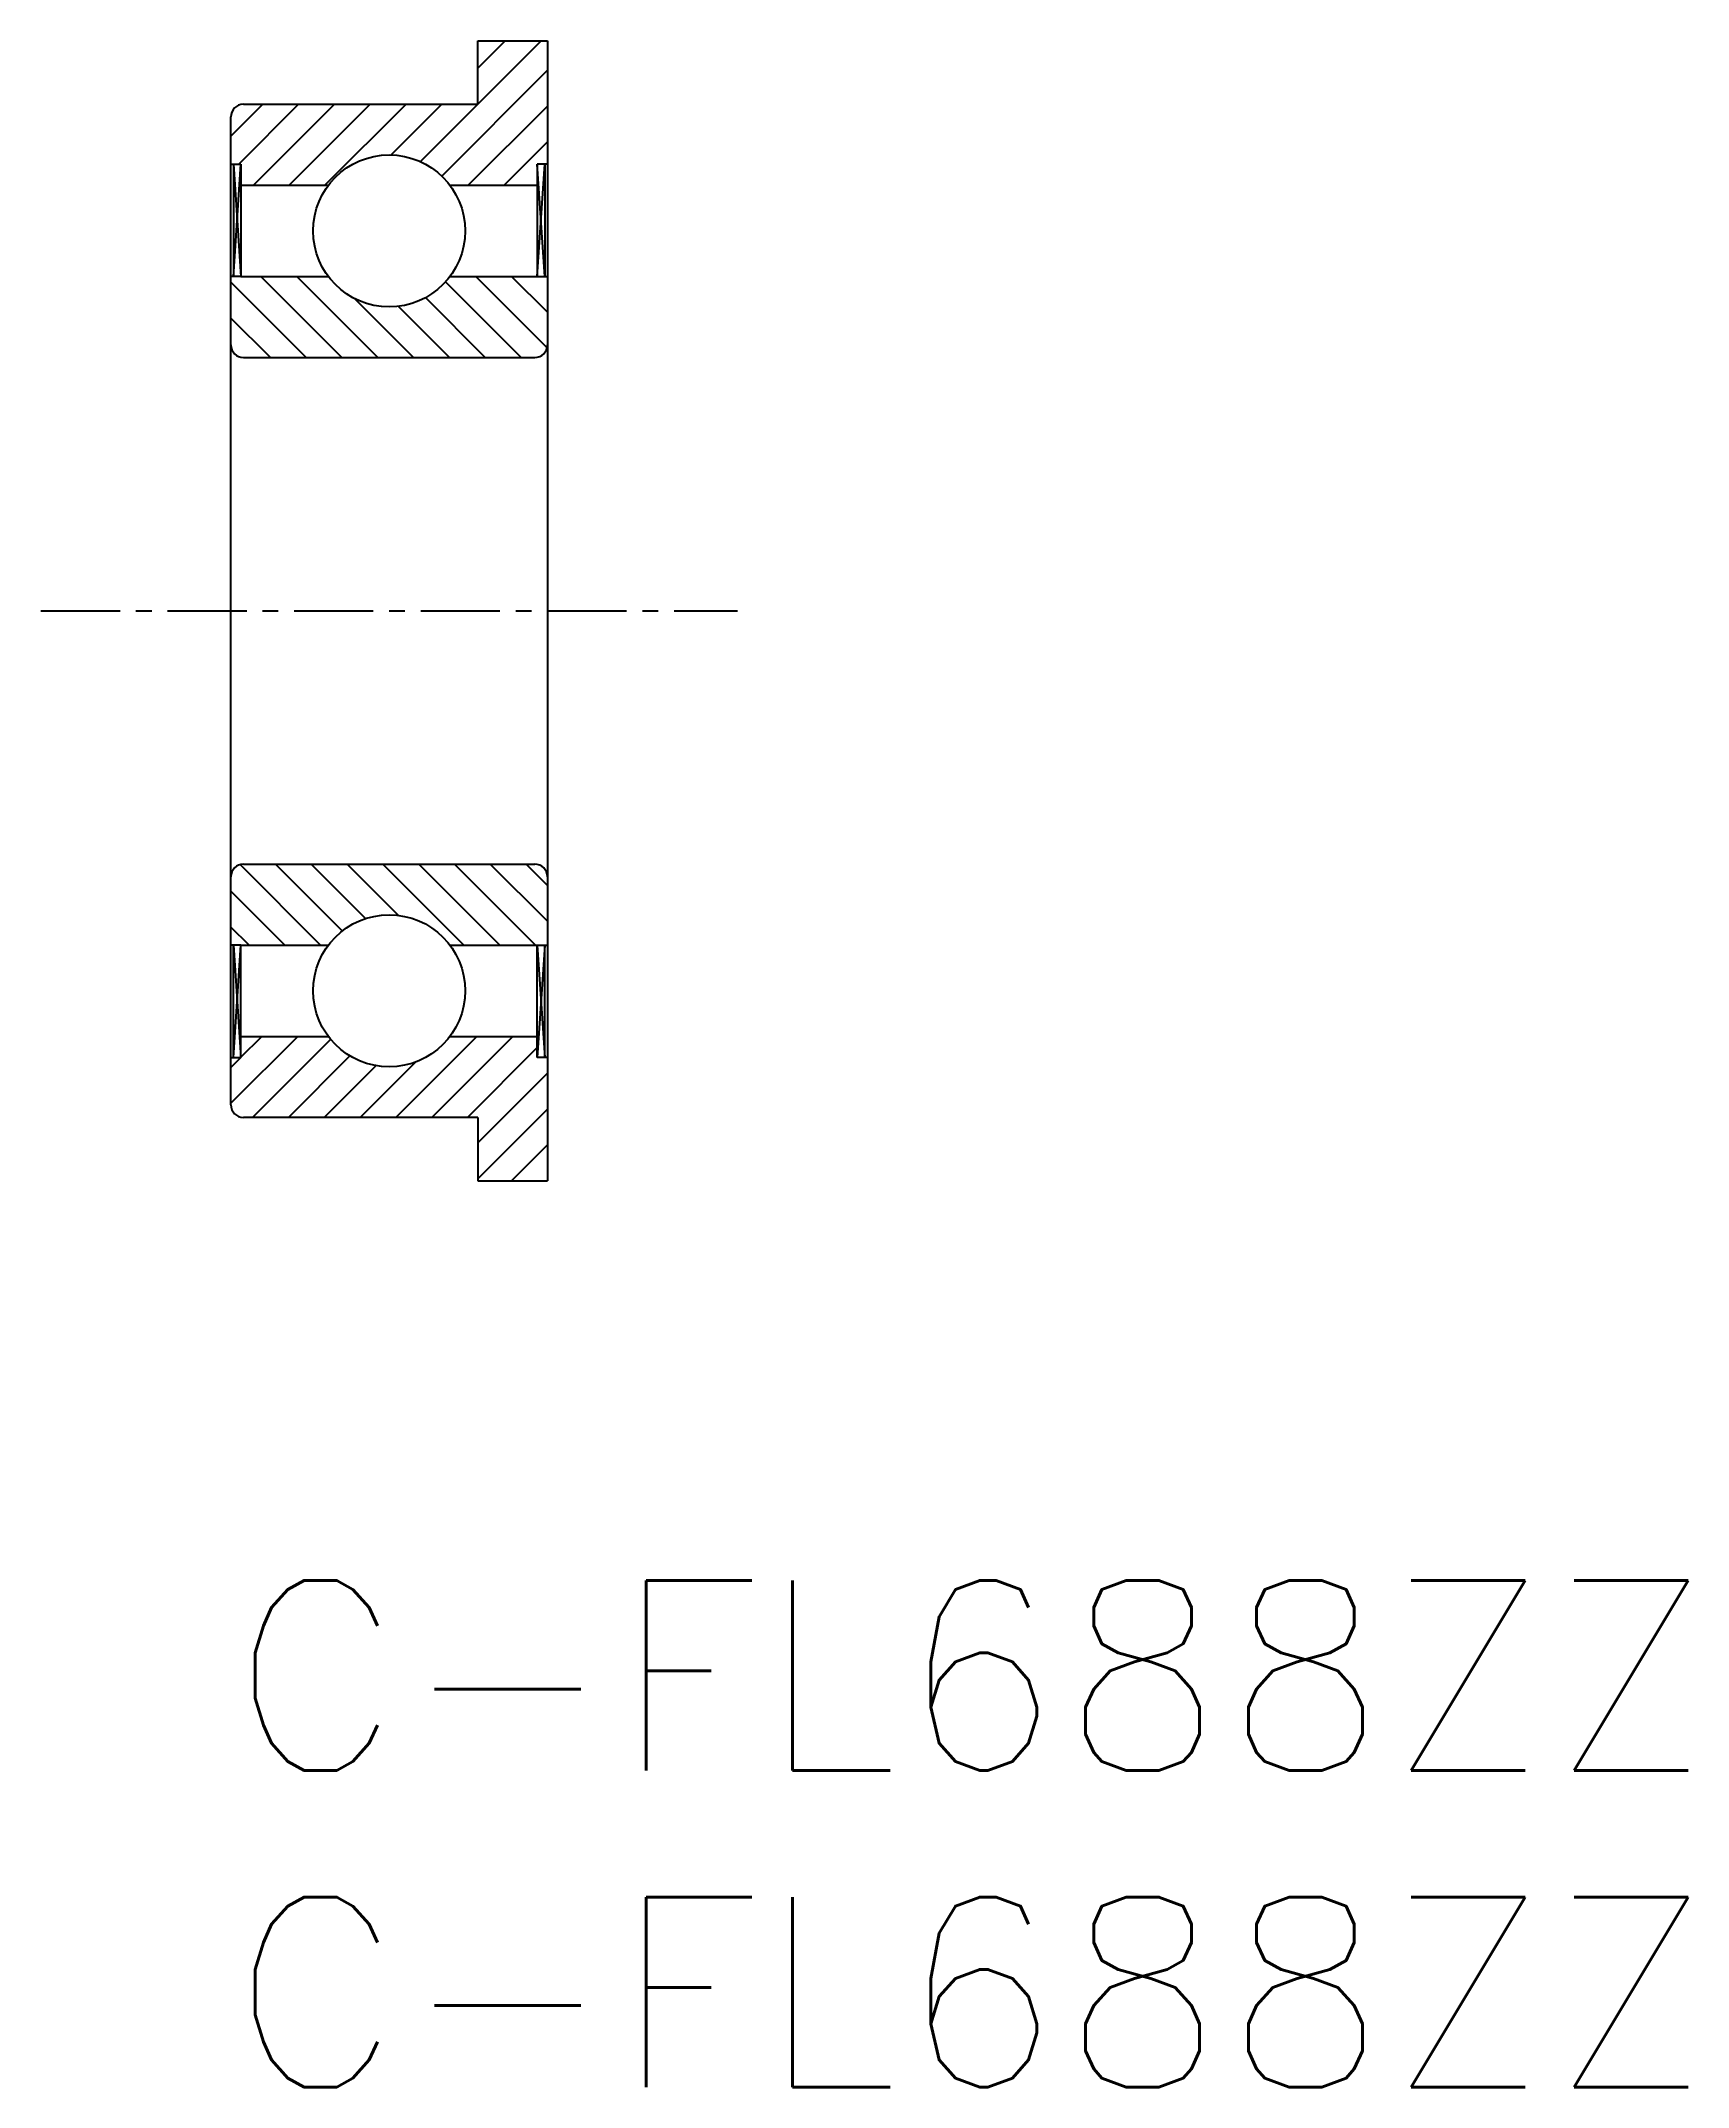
# Model space of a CAD drawing. Extents: x 44.5 to 70.5, y 36.4 to 68.7.
import ezdxf

# ---------------------------------------------------------------- set-up
doc = ezdxf.new("R2010")
doc.units = 0
doc.linetypes.add('CENTER', pattern=[2, 1.25, -0.25, 0.25, -0.25])
doc.layers.get('0').update_dxf_attribs({"linetype": 'CONTINUOUS'})
doc.layers.add('CENTER', color=1, linetype='CENTER')
doc.styles.get("Standard").update_dxf_attribs({"font": 'txt.shx', "bigfont": 'extfont.shx'})

msp = doc.modelspace()

# ---------------------------------------------------------------- linework, layer by layer
at = {"color": 7, "linetype": 'CONTINUOUS'}
for p, q in [((51.433, 68.264), (51.866, 68.696)), ((51.433, 67.698), (52.432, 68.696)), ((51.433, 67.696), (51.433, 68.696)), ((51.433, 68.696), (52.533, 68.696)), ((52.533, 68.696), (52.533, 50.696)), ((50.864, 66.563), (52.533, 68.233)), ((47.533, 67.192), (48.037, 67.696)), ((47.659, 66.752), (48.603, 67.696)), ((47.733, 67.696), (51.433, 67.696)), ((47.889, 66.416), (49.169, 67.696)), ((48.454, 66.416), (49.734, 67.696)), ((49.02, 66.416), (50.3, 67.696)), ((50.065, 66.896), (50.866, 67.696)), ((50.526, 66.791), (51.432, 67.696)), ((51.283, 66.416), (52.533, 67.667)), ((47.533, 51.896), (47.533, 67.496)), ((51.849, 66.416), (52.533, 67.101)), ((47.533, 66.752), (47.693, 66.752)), ((47.573, 64.976), (47.693, 66.752)), ((47.573, 66.752), (47.693, 64.976)), ((47.573, 66.752), (47.573, 64.976)), ((47.693, 66.752), (47.693, 64.976)), ((52.533, 66.752), (52.373, 66.752)), ((52.373, 64.976), (52.493, 66.752)), ((52.373, 66.752), (52.373, 64.976)), ((52.493, 64.976), (52.373, 66.752)), ((52.493, 66.752), (52.493, 64.976)), ((47.693, 66.416), (49.073, 66.416)), ((50.993, 66.416), (52.373, 66.416)), ((47.693, 64.976), (47.533, 64.976)), ((47.693, 64.976), (49.073, 64.976)), ((49.288, 63.696), (48.008, 64.976)), ((49.854, 63.696), (48.574, 64.976)), ((50.993, 64.976), (52.373, 64.976)), ((52.528, 63.85), (51.402, 64.976)), ((52.533, 64.411), (51.968, 64.976)), ((52.373, 64.976), (52.533, 64.976)), ((48.722, 63.696), (47.533, 64.885)), ((50.419, 63.696), (49.488, 64.627)), ((51.551, 63.696), (50.606, 64.642)), ((52.116, 63.696), (50.922, 64.89)), ((48.157, 63.696), (47.533, 64.32)), ((50.985, 63.696), (50.176, 64.505)), ((47.733, 63.696), (52.333, 63.696)), ((48.951, 54.416), (47.679, 55.689)), ((47.733, 55.696), (52.333, 55.696)), ((49.293, 54.641), (48.237, 55.696)), ((49.662, 54.837), (48.803, 55.696)), ((50.177, 54.888), (49.368, 55.696)), ((51.214, 54.416), (49.934, 55.696)), ((51.78, 54.416), (50.5, 55.696)), ((52.345, 54.416), (51.065, 55.696)), ((52.533, 54.794), (51.631, 55.696)), ((52.533, 55.36), (52.197, 55.696)), ((48.386, 54.416), (47.533, 55.269)), ((47.82, 54.416), (47.533, 54.703)), ((47.693, 54.416), (47.533, 54.416)), ((47.573, 54.416), (47.693, 52.64)), ((47.573, 52.64), (47.693, 54.416)), ((47.573, 52.64), (47.573, 54.416)), ((47.693, 54.416), (49.073, 54.416)), ((47.693, 52.64), (47.693, 54.416)), ((50.993, 54.416), (52.373, 54.416)), ((52.373, 54.416), (52.533, 54.416)), ((52.373, 52.64), (52.373, 54.416)), ((52.493, 54.416), (52.373, 52.64)), ((52.373, 54.416), (52.493, 52.64)), ((52.493, 52.64), (52.493, 54.416)), ((47.533, 51.919), (48.591, 52.976)), ((47.693, 52.645), (48.025, 52.976)), ((47.693, 52.976), (49.073, 52.976)), ((47.877, 51.696), (49.11, 52.93)), ((50.139, 51.696), (51.419, 52.976)), ((50.705, 51.696), (51.985, 52.976)), ((50.993, 52.976), (52.373, 52.976)), ((51.271, 51.696), (52.373, 52.799)), ((47.533, 52.485), (47.689, 52.64)), ((47.533, 52.64), (47.693, 52.64)), ((48.442, 51.696), (49.414, 52.668)), ((49.008, 51.696), (49.826, 52.514)), ((49.574, 51.696), (50.447, 52.57)), ((51.433, 51.293), (52.533, 52.393)), ((52.533, 52.64), (52.373, 52.64)), ((51.433, 50.728), (52.533, 51.828)), ((51.433, 51.696), (47.733, 51.696)), ((51.433, 51.696), (51.433, 50.696)), ((51.968, 50.696), (52.533, 51.262)), ((51.433, 50.696), (52.533, 50.696))]:
    msp.add_line(p, q, dxfattribs=at)
for centre in [(50.033, 65.696), (50.033, 53.696)]:
    msp.add_circle(centre, 1.2, dxfattribs=at)
for centre, start, end in [((47.733, 67.496), 90, 180), ((47.733, 63.896), 180, 270), ((52.333, 63.896), 270, 0), ((47.733, 55.496), 90, 180), ((52.333, 55.496), 0, 90), ((47.733, 51.896), 180, 270)]:
    msp.add_arc(centre, 0.2, start, end, dxfattribs=at)
at = {"layer": 'CENTER', "color": 1, "linetype": 'CENTER'}
msp.add_line((44.533, 59.696), (55.533, 59.696), dxfattribs=at)

# ---------------------------------------------------------------- texts
at = {"color": 7, "linetype": 'CONTINUOUS'}
for p in [(47.533, 41.383), (47.533, 36.383)]:
    msp.add_text('C-FL688ZZ', height=3, dxfattribs=at).set_placement(p)

doc.saveas('drawing.dxf')
